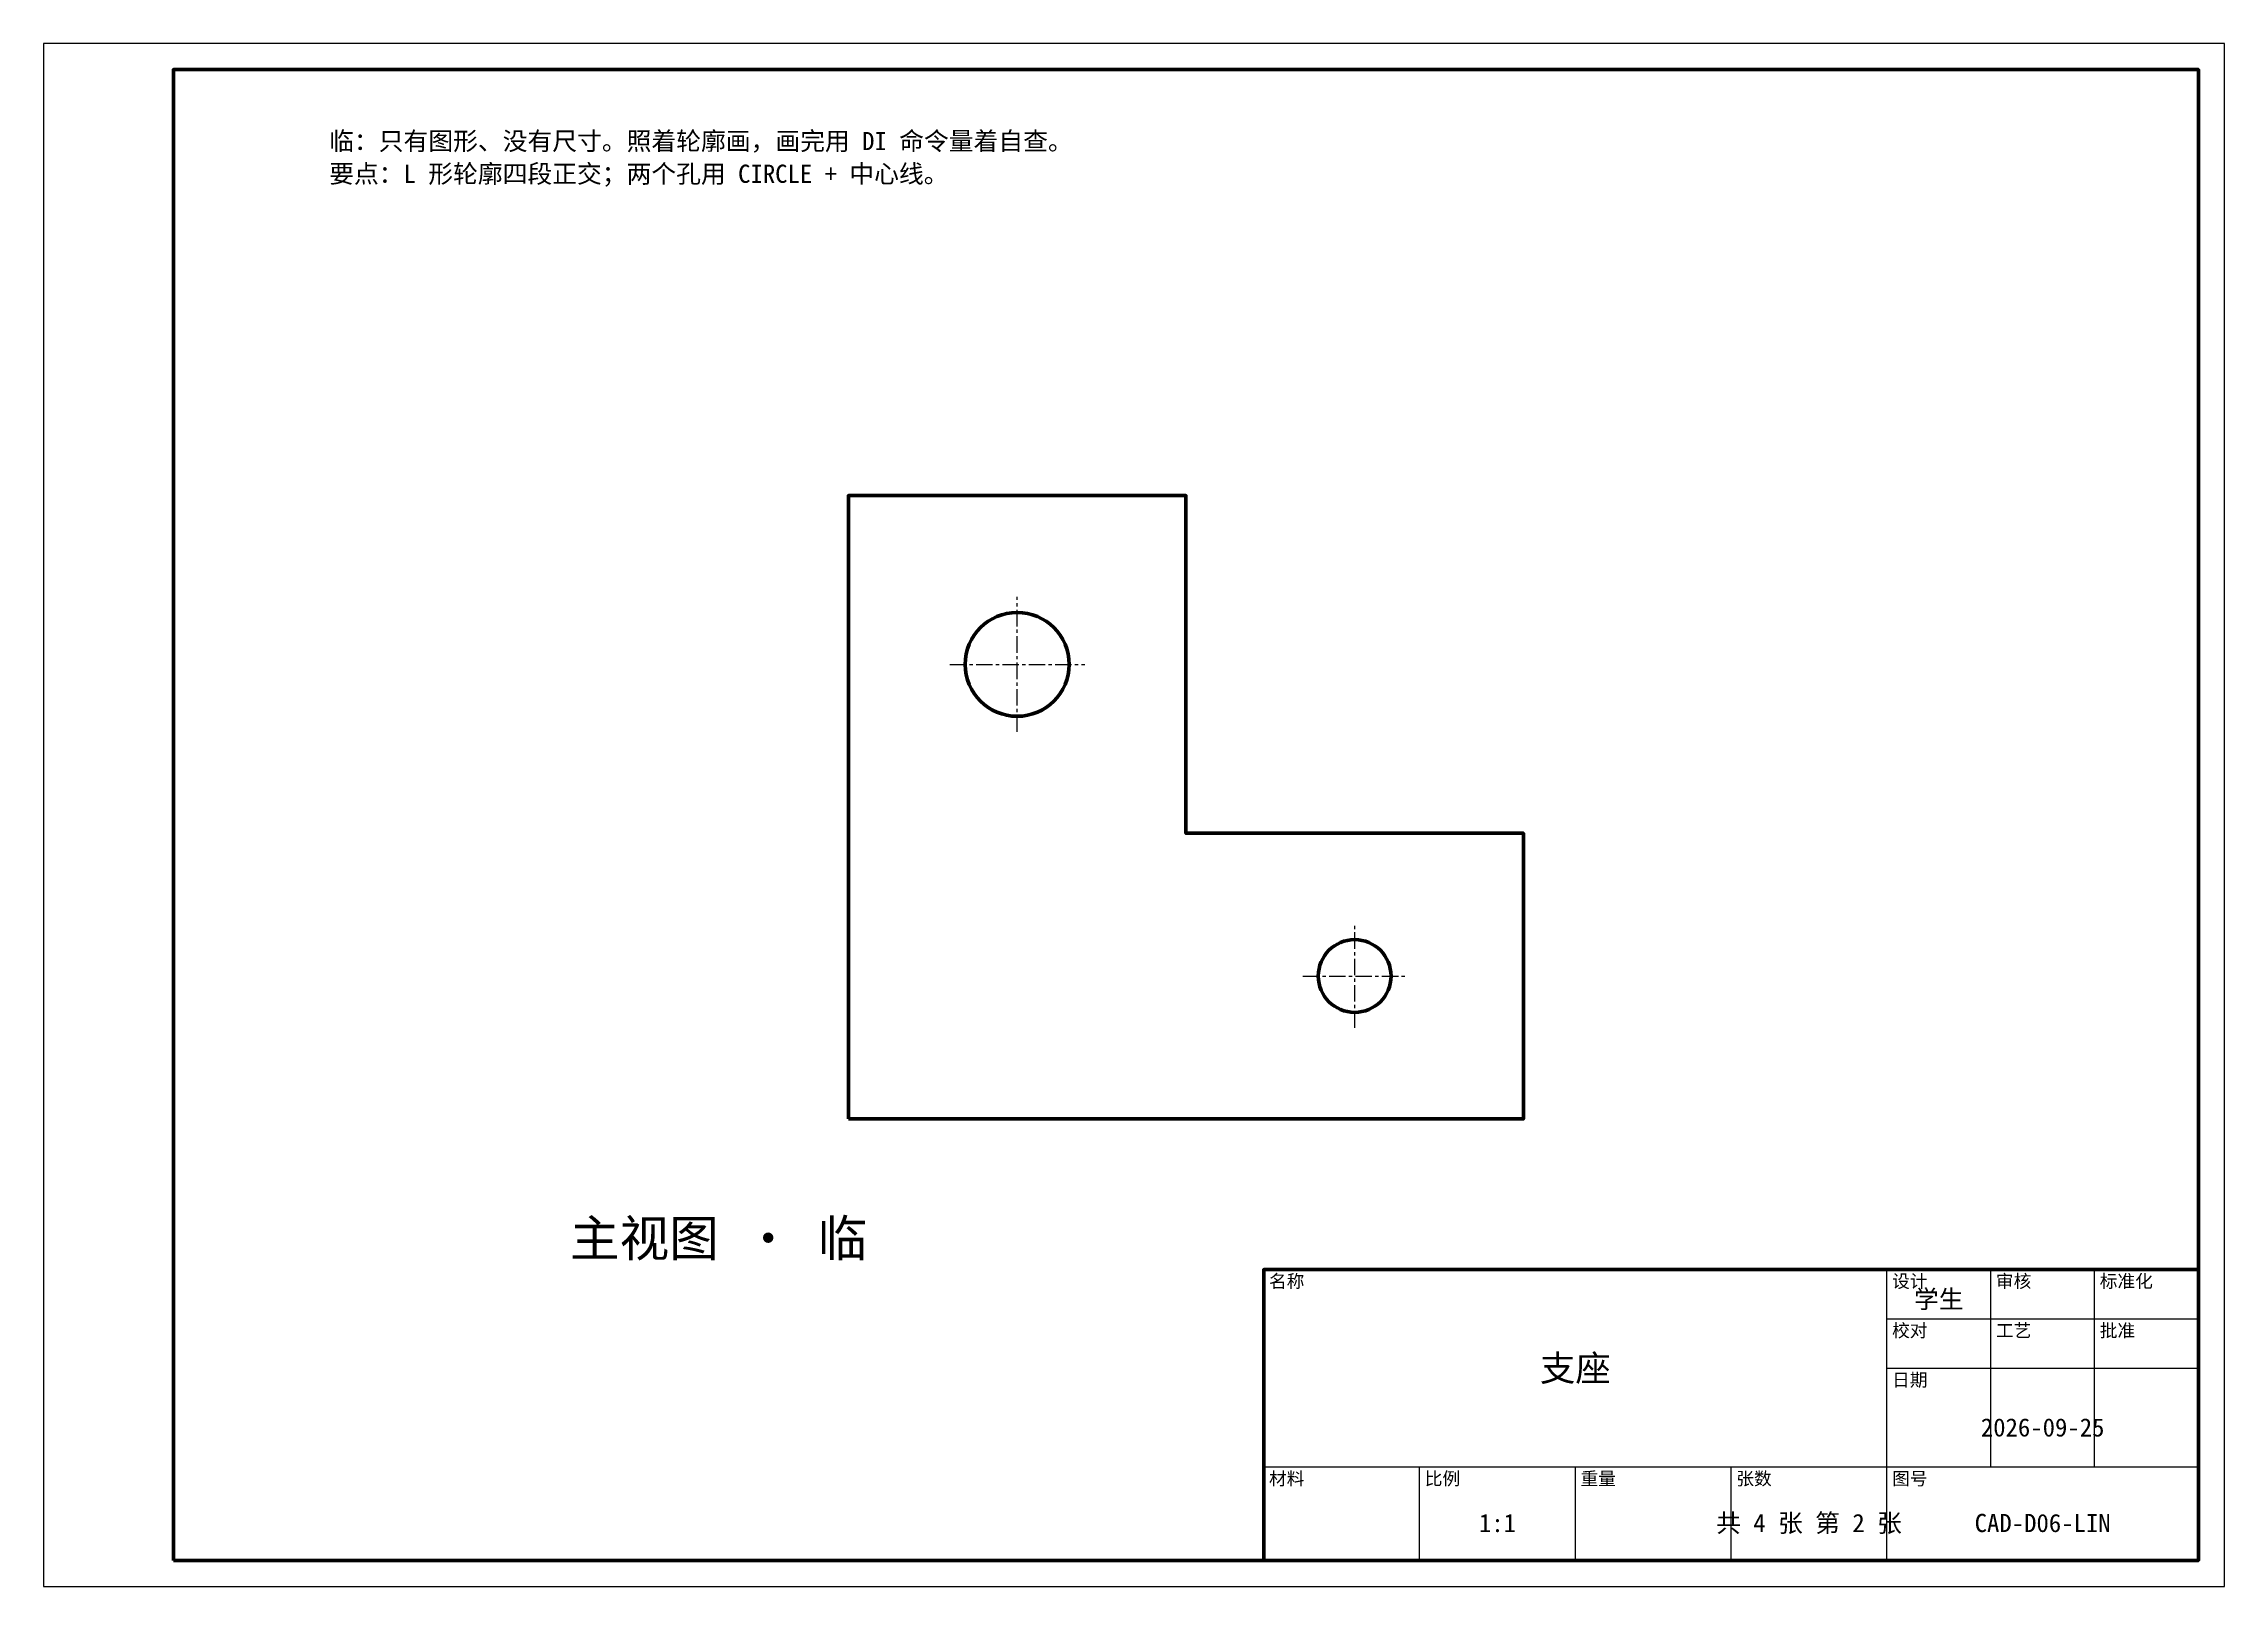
# Model space of a CAD drawing. Header units: millimetres. Extents: x 0 to 420, y 0 to 297.
import ezdxf
from ezdxf.enums import TextEntityAlignment as Align

# ---------------------------------------------------------------- set-up
doc = ezdxf.new("R2010")
doc.units = ezdxf.units.MM
doc.linetypes.add('CENTER', pattern=[5.08, 3.175, -0.635, 0.635, -0.635])
for name, color, linetype, lineweight in [('图框', 7, 'CONTINUOUS', 70), ('文字', 7, 'CONTINUOUS', 25), ('粗实线', 7, 'CONTINUOUS', 70), ('细实线', 3, 'CONTINUOUS', 25), ('细点画线', 1, 'CENTER', 25)]:
    doc.layers.add(name, color=color, linetype=linetype, lineweight=lineweight)
doc.styles.add('长仿宋', font='simfang.ttf', dxfattribs={"width": 0.7})

msp = doc.modelspace()

# ---------------------------------------------------------------- linework, layer by layer
at = {"layer": '图框'}
for points in [[(25, 5), (415, 5), (415, 292), (25, 292)], [(235, 5), (415, 5), (415, 61), (235, 61)]]:
    msp.add_lwpolyline(points, close=True, dxfattribs=at)
at = {"layer": '粗实线'}
msp.add_lwpolyline([(155, 90), (285, 90), (285, 145), (220, 145), (220, 210), (155, 210)], close=True, dxfattribs=at)
for centre, radius in [((187.5, 177.5), 10), ((252.5, 117.5), 7)]:
    msp.add_circle(centre, radius, dxfattribs=at)
at = {"layer": '细实线'}
for p, q in [((355, 5), (355, 61)), ((375, 23), (375, 61)), ((395, 23), (395, 61)), ((355, 51.5), (415, 51.5)), ((355, 42), (415, 42)), ((235, 23), (415, 23)), ((265, 5), (265, 23)), ((295, 5), (295, 23)), ((325, 5), (325, 23))]:
    msp.add_line(p, q, dxfattribs=at)
msp.add_lwpolyline([(0, 0), (420, 0), (420, 297), (0, 297)], close=True, dxfattribs=at)
at = {"layer": '细点画线'}
for p, q in [((187.5, 164.5), (187.5, 190.5)), ((174.5, 177.5), (200.5, 177.5)), ((252.5, 107.5), (252.5, 127.5)), ((242.5, 117.5), (262.5, 117.5))]:
    msp.add_line(p, q, dxfattribs=at)

# ---------------------------------------------------------------- texts
at = {"layer": '文字', "style": '长仿宋'}
for s, height, p in [('临：只有图形、没有尺寸。照着轮廓画，画完用 DI 命令量着自查。', 3.5, (55, 280)), ('要点：L 形轮廓四段正交；两个孔用 CIRCLE + 中心线。', 3.5, (55, 273.7)), ('名称', 2.5, (236, 60)), ('设计', 2.5, (356, 60)), ('审核', 2.5, (376, 60)), ('标准化', 2.5, (396, 60)), ('校对', 2.5, (356, 50.5)), ('工艺', 2.5, (376, 50.5)), ('批准', 2.5, (396, 50.5)), ('日期', 2.5, (356, 41)), ('材料', 2.5, (236, 22)), ('比例', 2.5, (266, 22)), ('重量', 2.5, (296, 22)), ('张数', 2.5, (326, 22)), ('图号', 2.5, (356, 22))]:
    msp.add_text(s, height=height, dxfattribs=at).set_placement(p, align=Align.TOP_LEFT)
for s, height, p in [('主视图 · 临', 7, (130, 67)), ('学生', 3.5, (365, 55.3)), ('支座', 5, (295, 42)), ('2026-09-25', 3.5, (385, 30.6)), ('1:1', 3.5, (280, 12.2)), ('共 4 张 第 2 张', 3.5, (340, 12.2)), ('CAD-D06-LIN', 3.5, (385, 12.2))]:
    msp.add_text(s, height=height, dxfattribs=at).set_placement(p, align=Align.MIDDLE_CENTER)

doc.saveas('drawing.dxf')
